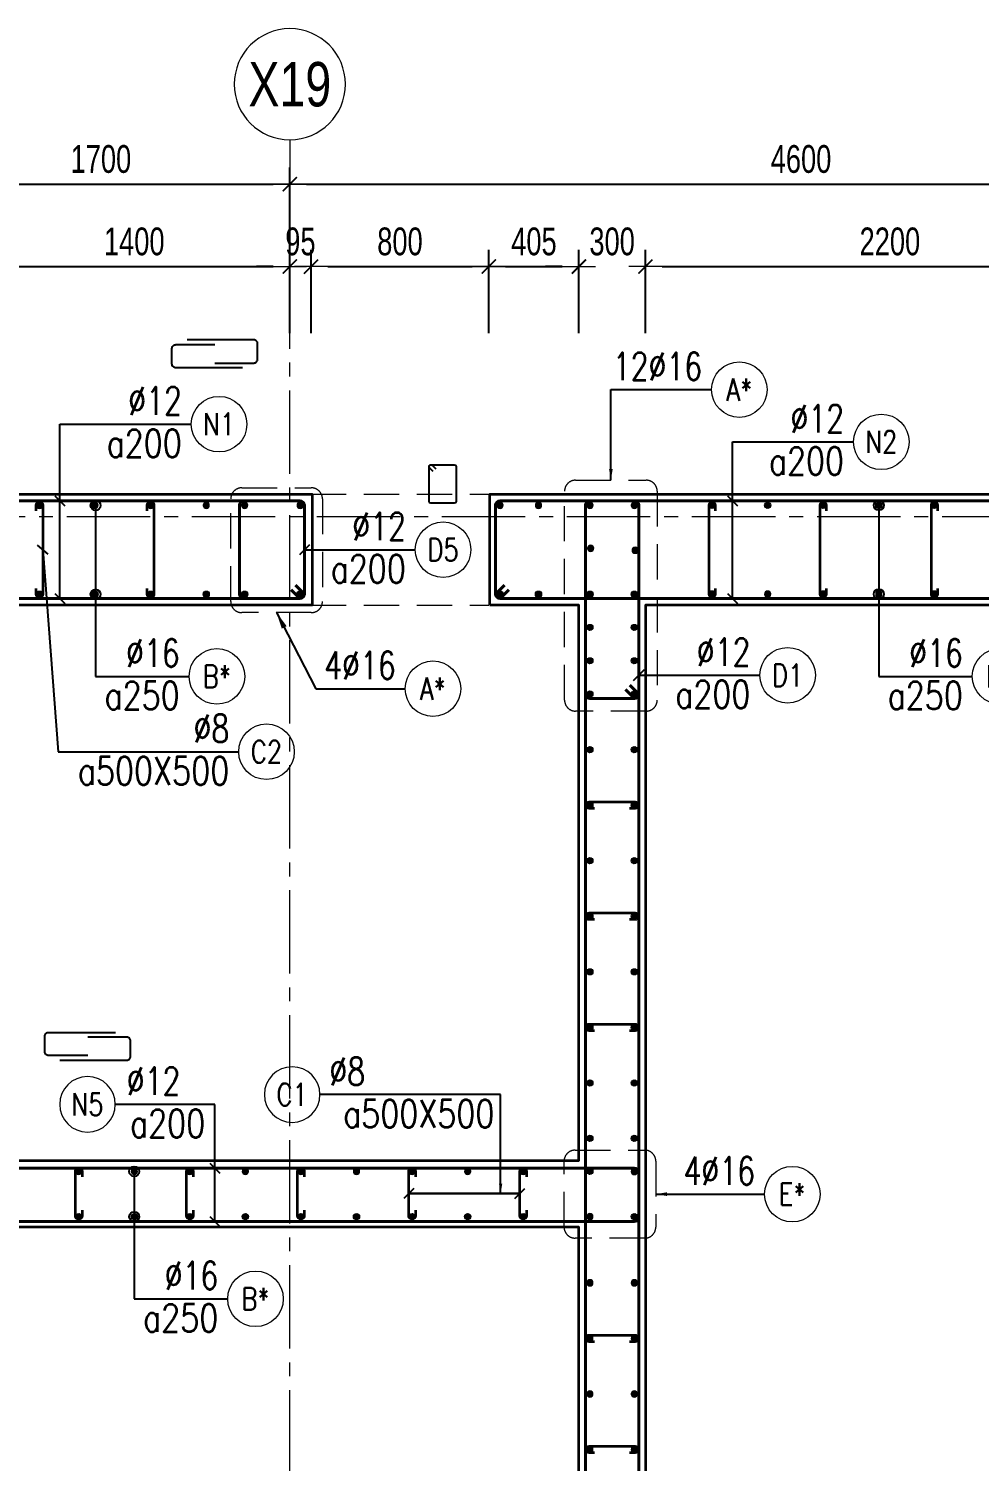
# Model space of a CAD drawing. Header units: millimetres. Extents: x 931337 to 1117500, y 19732 to 157199.
# Drawn here: x 968079 to 972356, y 113196 to 119645 of the extents above; entities that cross this region are included whole.
import ezdxf
from ezdxf.enums import TextEntityAlignment as Align

# ---------------------------------------------------------------- set-up
doc = ezdxf.new("R2010")
doc.units = ezdxf.units.MM
doc.header["$MEASUREMENT"] = 0
for name, pattern in [('HIDDEN2', [4.7625, 3.175, -1.5875]), ('HT_Dim Grid$0$CENTER2', [1.125, 0.75, -0.125, 0.125, -0.125]), ('HT_Grid$0$CENTER2', [1.125, 0.75, -0.125, 0.125, -0.125])]:
    doc.linetypes.add(name, pattern=pattern)
doc.layers.get('0').update_dxf_attribs({"lineweight": 20})
doc.layers.get('Defpoints').update_dxf_attribs({"color": 151, "lineweight": 9})
for name, color, linetype, lineweight in [('HT_Dim Grid$0$NDC_S_AXIS', 5, 'HT_Dim Grid$0$CENTER2', 13), ('HT_Dim Grid$0$NDC_S_SYMBOL', 1, 'Continuous', 15), ('HT_Dim Grid$0$NDC_S_TEXT SYMBOL', 7, 'Continuous', 20), ('HT_Grid$0$NDC_S_AXIS', 5, 'HT_Grid$0$CENTER2', 13), ('KC-LEADER', 153, 'Continuous', 18), ('KC-THEP', 6, 'Continuous', 40), ('NDC_S_BEAM', 3, 'HIDDEN2', 20), ('NDC_S_DIM', 1, 'Continuous', 15), ('NDC_S_HIDDEN', 8, 'HIDDEN2', 13), ('NDC_S_LEADER', 1, 'Continuous', 15), ('NDC_S_REBAR', 4, 'Continuous', 35), ('NDC_S_STIRRUP', 4, 'Continuous', 40), ('NDC_S_VN TEXT', 7, 'Continuous', 20), ('NDC_S_WALL', 6, 'Continuous', 35)]:
    doc.layers.add(name, color=color, linetype=linetype, lineweight=lineweight)
doc.layers.add('Leader', color=6, linetype='Continuous')
doc.layers.add('Ligature', color=1, linetype='Continuous')
doc.styles.add('HT_Dim Grid$0$NDC_ANNO', font='', dxfattribs={"width": 0.8})
doc.styles.add('NDC_ARIAL', font='arial.ttf', dxfattribs={"width": 0.85})
doc.styles.add('NDC_DIM', font='', dxfattribs={"width": 0.75})
doc.styles.add('NDC_EN TXT', font='romans.shx', dxfattribs={"width": 0.8})
doc.styles.get('HT_Dim Grid$0$NDC_ANNO').set_extended_font_data('Dotum')
doc.styles.get('NDC_DIM').set_extended_font_data('Dotum')
doc.dimstyles.new('NDC_1-50', dxfattribs={"dimscale": 50, "dimtxt": 2.5, "dimasz": 1, "dimexe": 1.5, "dimexo": 0, "dimgap": 0.8, "dimtad": 1, "dimdec": 0, "dimdsep": 46, "dimtxsty": 'NDC_ARIAL', "dimblk": 'DIMMARK', "dimcen": 49999.938995, "dimdle": 1.5, "dimclrd": 1, "dimclre": 1, "dimclrt": 3, "dimadec": 0, "dimazin": 0, "dimtfac": 1, "dimtdec": 0, "dimtix": 1, "dimtmove": 2, "dimatfit": 3, "dimfxl": 1, "dimarcsym": 0})
doc.dimstyles.new('NDC_dim_30', dxfattribs={"dimscale": 30, "dimtxt": 2.5, "dimasz": 1.5, "dimexe": 1.5, "dimexo": 2.5, "dimgap": 1, "dimtad": 1, "dimdec": 0, "dimzin": 0, "dimdsep": 46, "dimtxsty": 'NDC_DIM', "dimblk": 'DIMMARK', "dimcen": 0.09, "dimdle": 1.2, "dimclrd": 1, "dimclre": 1, "dimclrt": 3, "dimadec": 0, "dimazin": 0, "dimtfac": 1, "dimtdec": 0, "dimtix": 1, "dimtofl": 0, "dimtmove": 0, "dimatfit": 3, "dimfxl": 6, "dimfxlon": 1, "dimtolj": 1, "dimtzin": 0, "dimarcsym": 0})
doc.dimstyles.new('NDC_dim_50', dxfattribs={"dimscale": 50, "dimtxt": 2.5, "dimasz": 1.5, "dimexe": 1.5, "dimexo": 2.5, "dimgap": 1, "dimtad": 1, "dimdec": 0, "dimzin": 0, "dimdsep": 46, "dimtxsty": 'NDC_DIM', "dimblk": 'DIMMARK', "dimcen": 0.09, "dimdle": 1.2, "dimclrd": 1, "dimclre": 1, "dimclrt": 3, "dimadec": 0, "dimazin": 0, "dimtfac": 1, "dimtdec": 0, "dimtix": 1, "dimtofl": 0, "dimtmove": 0, "dimatfit": 3, "dimfxl": 6, "dimfxlon": 1, "dimtolj": 1, "dimtzin": 0, "dimarcsym": 0})

# ---------------------------------------------------------------- blocks, each defined once
blk = doc.blocks.new('THEP')
at = {"layer": 'KC-LEADER', "color": 6}
blk.add_circle((0, 0), 14, dxfattribs=at)
at = {"layer": 'KC-THEP'}
for p, q in [((-14, 0), (14, 0)), ((9.9, 9.9), (-9.9, -9.9)), ((-9.9, 9.9), (9.9, -9.9)), ((0, 14), (0, -14))]:
    blk.add_line(p, q, dxfattribs=at)
blk = doc.blocks.new('DIMMARK')
at = {"layer": 'NDC_S_DIM', "color": 1}
blk.add_line((-1.5, 0), (1, 0), dxfattribs=at)
at = {"layer": 'NDC_S_DIM', "color": 2, "const_width": 0.1}
blk.add_lwpolyline([(-0.424, -0.424), (0.424, 0.424)], dxfattribs=at)
blk = doc.blocks.new('*U9')
blk.add_circle((2.5, 0), 2.5)
at = {"layer": 'NDC_S_VN TEXT', "color": 3, "style": 'NDC_EN TXT', "width": 0.75}
blk.add_attdef('DK2', text='', height=2.5, dxfattribs=at).set_placement((-0.85, 0.85), align=Align.RIGHT)
at = {"layer": 'NDC_S_VN TEXT', "color": 7, "style": 'NDC_EN TXT', "width": 0.8}
blk.add_attdef('SH3', text='', height=2, dxfattribs=at).set_placement((2.5, 0), align=Align.MIDDLE)
blk = doc.blocks.new('*U10')
blk.add_circle((2.5, 0), 2.5)
at = {"layer": 'NDC_S_VN TEXT', "color": 3, "style": 'NDC_EN TXT'}
for tag, width, p in [('DK2', 0.75, (-0.85, 0.85)), ('KC2', 0.8, (-0.85, -2.97))]:
    blk.add_attdef(tag, text='', height=2.5, dxfattribs=dict(at, width=width)).set_placement(p, align=Align.RIGHT)
at = {"layer": 'NDC_S_VN TEXT', "color": 7, "style": 'NDC_EN TXT', "width": 0.8}
blk.add_attdef('SH3', text='', height=2, dxfattribs=at).set_placement((2.5, 0), align=Align.MIDDLE)
blk = doc.blocks.new('A$C72321851')
at = {"layer": 'Ligature'}
for points in [[(-60.9, -129.3), (-60.9, 170.9, -0.414214), (-43.3, 188.5), (25.8, 188.5, -0.414214), (43.4, 170.9), (43.4, -4.3)], [(-39.7, -4.3), (-39.7, -179.5, 0.414214), (-22.1, -197.1), (47, -197.1, 0.414214), (64.6, -179.5), (64.6, 120.7)]]:
    blk.add_lwpolyline(points, format="xyb", dxfattribs=at)
blk = doc.blocks.new('*D588')
at = {"layer": 'Defpoints', "color": 0, "transparency": 16777216}
for p in [(970853.8, 118573.7), (970553.8, 117049.4), (970853.8, 117049.4)]:
    blk.add_point(p, dxfattribs=at)
at = {"layer": 'NDC_S_DIM', "color": 1, "lineweight": -2, "transparency": 16777216}
for p, q in [((970553.8, 118273.7), (970553.8, 118648.7)), ((970853.8, 118273.7), (970853.8, 118648.7)), ((970478.8, 118573.7), (970403.8, 118573.7)), ((970928.8, 118573.7), (971003.8, 118573.7))]:
    blk.add_line(p, q, dxfattribs=at)
at = {"layer": 'NDC_S_DIM', "color": 1, "lineweight": -2, "transparency": 16777216, "xscale": 75, "yscale": 75, "zscale": 75}
blk.add_blockref('DIMMARK', (970553.8, 118573.7), dxfattribs=at)
at = {"layer": 'NDC_S_DIM', "color": 1, "lineweight": -2, "transparency": 16777216, "xscale": 75, "yscale": 75, "zscale": 75, "rotation": 180}
blk.add_blockref('DIMMARK', (970853.8, 118573.7), dxfattribs=at)
at = {"layer": 'NDC_S_DIM', "color": 3, "transparency": 16777216, "insert": (970703.8, 118686.2), "char_height": 125, "attachment_point": 5, "style": 'NDC_DIM'}
blk.add_mtext('\\A1;300', dxfattribs=at)
blk = doc.blocks.new('*D572')
at = {"layer": 'Defpoints', "color": 0, "transparency": 16777216}
for p in [(973053.3, 118573.7), (973053.3, 117301.7), (970853.8, 117049.4)]:
    blk.add_point(p, dxfattribs=at)
at = {"layer": 'NDC_S_DIM', "color": 1, "lineweight": -2, "transparency": 16777216}
for p, q in [((970853.8, 118273.7), (970853.8, 118648.7)), ((973053.3, 118273.7), (973053.3, 118648.7)), ((970928.8, 118573.7), (972978.3, 118573.7))]:
    blk.add_line(p, q, dxfattribs=at)
at = {"layer": 'NDC_S_DIM', "color": 1, "lineweight": -2, "transparency": 16777216, "xscale": 75, "yscale": 75, "zscale": 75, "rotation": 180}
blk.add_blockref('DIMMARK', (970853.8, 118573.7), dxfattribs=at)
at = {"layer": 'NDC_S_DIM', "color": 1, "lineweight": -2, "transparency": 16777216, "xscale": 75, "yscale": 75, "zscale": 75}
blk.add_blockref('DIMMARK', (973053.3, 118573.7), dxfattribs=at)
at = {"layer": 'NDC_S_DIM', "color": 3, "transparency": 16777216, "insert": (971953.6, 118686.2), "char_height": 125, "attachment_point": 5, "style": 'NDC_DIM'}
blk.add_mtext('\\A1;2200', dxfattribs=at)
blk = doc.blocks.new('*D575')
at = {"layer": 'Defpoints', "color": 0, "transparency": 16777216}
for p in [(969253.8, 118944.7), (969253.8, 117712.8), (967553.8, 117475.6)]:
    blk.add_point(p, dxfattribs=at)
at = {"layer": 'NDC_S_DIM', "color": 1, "lineweight": -2, "transparency": 16777216}
for p, q in [((967553.8, 118644.7), (967553.8, 119019.7)), ((969253.8, 118644.7), (969253.8, 119019.7)), ((967628.8, 118944.7), (969178.8, 118944.7))]:
    blk.add_line(p, q, dxfattribs=at)
at = {"layer": 'NDC_S_DIM', "color": 1, "lineweight": -2, "transparency": 16777216, "xscale": 75, "yscale": 75, "zscale": 75, "rotation": 180}
blk.add_blockref('DIMMARK', (967553.8, 118944.7), dxfattribs=at)
at = {"layer": 'NDC_S_DIM', "color": 1, "lineweight": -2, "transparency": 16777216, "xscale": 75, "yscale": 75, "zscale": 75}
blk.add_blockref('DIMMARK', (969253.8, 118944.7), dxfattribs=at)
at = {"layer": 'NDC_S_DIM', "color": 3, "transparency": 16777216, "insert": (968403.8, 119057.3), "char_height": 125, "attachment_point": 5, "style": 'NDC_DIM'}
blk.add_mtext('\\A1;1700', dxfattribs=at)
blk = doc.blocks.new('*D578')
at = {"layer": 'Defpoints', "color": 0, "transparency": 16777216}
for p in [(970149.4, 118573.7), (969349.1, 117489.3), (970149.4, 117365.6)]:
    blk.add_point(p, dxfattribs=at)
at = {"layer": 'NDC_S_DIM', "color": 1, "lineweight": -2, "transparency": 16777216}
for p, q in [((969349.1, 118273.7), (969349.1, 118648.7)), ((970149.4, 118273.7), (970149.4, 118648.7)), ((969424.1, 118573.7), (970074.4, 118573.7))]:
    blk.add_line(p, q, dxfattribs=at)
at = {"layer": 'NDC_S_DIM', "color": 1, "lineweight": -2, "transparency": 16777216, "xscale": 75, "yscale": 75, "zscale": 75, "rotation": 180}
blk.add_blockref('DIMMARK', (969349.1, 118573.7), dxfattribs=at)
at = {"layer": 'NDC_S_DIM', "color": 1, "lineweight": -2, "transparency": 16777216, "xscale": 75, "yscale": 75, "zscale": 75}
blk.add_blockref('DIMMARK', (970149.4, 118573.7), dxfattribs=at)
at = {"layer": 'NDC_S_DIM', "color": 3, "transparency": 16777216, "insert": (969749.3, 118686.2), "char_height": 125, "attachment_point": 5, "style": 'NDC_DIM'}
blk.add_mtext('\\A1;800', dxfattribs=at)
blk = doc.blocks.new('*D579')
at = {"layer": 'Defpoints', "color": 0, "transparency": 16777216}
for p in [(970554.8, 118573.7), (970149.4, 117365.6), (970554.8, 117049.4)]:
    blk.add_point(p, dxfattribs=at)
at = {"layer": 'NDC_S_DIM', "color": 1, "lineweight": -2, "transparency": 16777216}
for p, q in [((970149.4, 118273.7), (970149.4, 118648.7)), ((970554.8, 118273.7), (970554.8, 118648.7)), ((970224.4, 118573.7), (970479.8, 118573.7))]:
    blk.add_line(p, q, dxfattribs=at)
at = {"layer": 'NDC_S_DIM', "color": 1, "lineweight": -2, "transparency": 16777216, "xscale": 75, "yscale": 75, "zscale": 75, "rotation": 180}
blk.add_blockref('DIMMARK', (970149.4, 118573.7), dxfattribs=at)
at = {"layer": 'NDC_S_DIM', "color": 1, "lineweight": -2, "transparency": 16777216, "xscale": 75, "yscale": 75, "zscale": 75}
blk.add_blockref('DIMMARK', (970554.8, 118573.7), dxfattribs=at)
at = {"layer": 'NDC_S_DIM', "color": 3, "transparency": 16777216, "insert": (970352.1, 118686.2), "char_height": 125, "attachment_point": 5, "style": 'NDC_DIM'}
blk.add_mtext('\\A1;405', dxfattribs=at)
blk = doc.blocks.new('*U92')
at = {"layer": 'HT_Dim Grid$0$NDC_S_SYMBOL'}
blk.add_line((0, 5), (0, 9), dxfattribs=at)
blk.add_circle((0, 0), 5, dxfattribs=at)
at = {"layer": 'HT_Dim Grid$0$NDC_S_TEXT SYMBOL', "color": 7, "style": 'HT_Dim Grid$0$NDC_ANNO', "width": 0.8}
blk.add_attdef('GRID', text='', height=4, dxfattribs=at).set_placement((0, 0), align=Align.MIDDLE)
blk = doc.blocks.new('*D596')
at = {"layer": 'Defpoints', "color": 0, "ltscale": 200, "transparency": 16777216}
for p in [(973853.8, 118944.7), (969253.8, 117712.8), (973853.8, 117549.4)]:
    blk.add_point(p, dxfattribs=at)
at = {"layer": 'NDC_S_DIM', "color": 1, "lineweight": -2, "ltscale": 200, "transparency": 16777216}
for p, q in [((969253.8, 118644.7), (969253.8, 119019.7)), ((973853.8, 118644.7), (973853.8, 119019.7)), ((969328.8, 118944.7), (973778.8, 118944.7))]:
    blk.add_line(p, q, dxfattribs=at)
at = {"layer": 'NDC_S_DIM', "color": 1, "lineweight": -2, "ltscale": 200, "transparency": 16777216, "xscale": 75, "yscale": 75, "zscale": 75, "rotation": 180}
blk.add_blockref('DIMMARK', (969253.8, 118944.7), dxfattribs=at)
at = {"layer": 'NDC_S_DIM', "color": 1, "lineweight": -2, "ltscale": 200, "transparency": 16777216, "xscale": 75, "yscale": 75, "zscale": 75}
blk.add_blockref('DIMMARK', (973853.8, 118944.7), dxfattribs=at)
at = {"layer": 'NDC_S_DIM', "color": 3, "ltscale": 200, "transparency": 16777216, "insert": (971553.8, 119057.3), "char_height": 125, "attachment_point": 5, "style": 'NDC_DIM'}
blk.add_mtext('\\A1;4600', dxfattribs=at)
blk = doc.blocks.new('*D597')
at = {"layer": 'Defpoints', "color": 0, "ltscale": 200, "transparency": 16777216}
for p in [(969253.8, 118573.7), (969253.8, 117712.8), (967853.8, 117049.4)]:
    blk.add_point(p, dxfattribs=at)
at = {"layer": 'NDC_S_DIM', "color": 1, "lineweight": -2, "ltscale": 200, "transparency": 16777216}
for p, q in [((967853.8, 118273.7), (967853.8, 118648.7)), ((969253.8, 118273.7), (969253.8, 118648.7)), ((967928.8, 118573.7), (969178.8, 118573.7))]:
    blk.add_line(p, q, dxfattribs=at)
at = {"layer": 'NDC_S_DIM', "color": 1, "lineweight": -2, "ltscale": 200, "transparency": 16777216, "xscale": 75, "yscale": 75, "zscale": 75, "rotation": 180}
blk.add_blockref('DIMMARK', (967853.8, 118573.7), dxfattribs=at)
at = {"layer": 'NDC_S_DIM', "color": 1, "lineweight": -2, "ltscale": 200, "transparency": 16777216, "xscale": 75, "yscale": 75, "zscale": 75}
blk.add_blockref('DIMMARK', (969253.8, 118573.7), dxfattribs=at)
at = {"layer": 'NDC_S_DIM', "color": 3, "ltscale": 200, "transparency": 16777216, "insert": (968553.8, 118686.2), "char_height": 125, "attachment_point": 5, "style": 'NDC_DIM'}
blk.add_mtext('\\A1;1400', dxfattribs=at)
blk = doc.blocks.new('*D598')
at = {"layer": 'Defpoints', "color": 0, "ltscale": 200, "transparency": 16777216}
for p in [(969349.1, 118573.7), (969253.8, 117712.8), (969349.1, 117549.4)]:
    blk.add_point(p, dxfattribs=at)
at = {"layer": 'NDC_S_DIM', "color": 1, "lineweight": -2, "ltscale": 200, "transparency": 16777216}
for p, q in [((969253.8, 118273.7), (969253.8, 118648.7)), ((969349.1, 118273.7), (969349.1, 118648.7)), ((969178.8, 118573.7), (969103.8, 118573.7)), ((969424.1, 118573.7), (969499.1, 118573.7))]:
    blk.add_line(p, q, dxfattribs=at)
at = {"layer": 'NDC_S_DIM', "color": 1, "lineweight": -2, "ltscale": 200, "transparency": 16777216, "xscale": 75, "yscale": 75, "zscale": 75}
blk.add_blockref('DIMMARK', (969253.8, 118573.7), dxfattribs=at)
at = {"layer": 'NDC_S_DIM', "color": 1, "lineweight": -2, "ltscale": 200, "transparency": 16777216, "xscale": 75, "yscale": 75, "zscale": 75, "rotation": 180}
blk.add_blockref('DIMMARK', (969349.1, 118573.7), dxfattribs=at)
at = {"layer": 'NDC_S_DIM', "color": 3, "ltscale": 200, "transparency": 16777216, "insert": (969301.4, 118686.2), "char_height": 125, "attachment_point": 5, "style": 'NDC_DIM'}
blk.add_mtext('\\A1;95', dxfattribs=at)

msp = doc.modelspace()

# ---------------------------------------------------------------- linework, layer by layer
at = {"layer": 'HT_Grid$0$NDC_S_AXIS', "ltscale": 500}
for p, q in [((969253.776, 106954.088), (969253.776, 118944.687)), ((965438.232, 117449.387), (975619.731, 117449.387))]:
    msp.add_line(p, q, dxfattribs=at)
at = {"layer": 'Ligature'}
msp.add_lwpolyline([(969898.899, 117652.073), (969882.933, 117668.039, -0.66817864), (969888.706, 117681.977), (969993.335, 117681.977, -0.41421356), (970001.5, 117673.812), (970001.5, 117516.704, -0.41421356), (969993.335, 117508.54), (969888.706, 117508.54, -0.41421356), (969880.541, 117516.704), (969880.541, 117673.812, -0.66817864), (969894.48, 117679.585), (969910.445, 117663.62)], format="xyb", dxfattribs=at)
at = {"layer": 'NDC_S_BEAM', "ltscale": 50}
for p, q in [((969349.096, 117549.387), (970149.436, 117549.387)), ((969349.096, 117049.387), (970149.436, 117049.387))]:
    msp.add_line(p, q, dxfattribs=at)
at = {"layer": 'NDC_S_HIDDEN', "ltscale": 50}
for points in [[(969037.836, 117577.954), (969350.526, 117577.954, -0.41421356), (969400.526, 117527.954), (969400.526, 117066.213, -0.41421356), (969350.526, 117016.213), (969037.836, 117016.213, -0.41421356), (968987.836, 117066.213), (968987.836, 117527.954, -0.41421356)], [(970539.692, 117612.169), (970856.844, 117612.169, -0.41421356), (970906.844, 117562.169), (970906.844, 116622.838, -0.41421356), (970856.844, 116572.838), (970539.692, 116572.838, -0.41421356), (970489.692, 116622.838), (970489.692, 117562.169, -0.41421356)], [(970537.462, 114596.61), (970850.508, 114596.61, -0.41421356), (970900.508, 114546.61), (970900.508, 114250.725, -0.41421356), (970850.508, 114200.725), (970537.462, 114200.725, -0.41421356), (970487.462, 114250.725), (970487.462, 114546.61, -0.41421356)]]:
    msp.add_lwpolyline(points, format="xyb", close=True, dxfattribs=at)
at = {"layer": 'NDC_S_REBAR'}
for points in [[(968112.608, 117474.387), (968112.608, 117499.387, -1), (968142.608, 117499.387), (968142.608, 117099.387, -1), (968112.608, 117099.387), (968112.608, 117124.387)], [(968612.608, 117474.387), (968612.608, 117499.387, -1), (968642.608, 117499.387), (968642.608, 117099.387, -1), (968612.608, 117099.387), (968612.608, 117124.387)], [(971168.776, 117474.387), (971168.776, 117499.387, 1), (971138.776, 117499.387), (971138.776, 117099.387, 1), (971168.776, 117099.387), (971168.776, 117124.387)], [(971668.776, 117474.387), (971668.776, 117499.387, 1), (971638.776, 117499.387), (971638.776, 117099.387, 1), (971668.776, 117099.387), (971668.776, 117124.387)], [(972168.776, 117474.387), (972168.776, 117499.387, 1), (972138.776, 117499.387), (972138.776, 117099.387, 1), (972168.776, 117099.387), (972168.776, 117124.387)], [(970625.314, 116134.387), (970600.314, 116134.387, -1), (970600.314, 116164.387), (970807.338, 116164.387, -1), (970807.338, 116134.387), (970782.338, 116134.387)], [(970625.314, 115634.387), (970600.314, 115634.387, -1), (970600.314, 115664.387), (970807.338, 115664.387, -1), (970807.338, 115634.387), (970782.338, 115634.387)], [(970625.314, 115134.387), (970600.314, 115134.387, -1), (970600.314, 115164.387), (970807.338, 115164.387, -1), (970807.338, 115134.387), (970782.338, 115134.387)], [(968318.776, 114325.934), (968318.776, 114300.934, -1), (968288.776, 114300.934), (968288.776, 114500.934, -1), (968318.776, 114500.934), (968318.776, 114475.934)], [(968818.776, 114325.934), (968818.776, 114300.934, -1), (968788.776, 114300.934), (968788.776, 114500.934, -1), (968818.776, 114500.934), (968818.776, 114475.934)], [(969318.776, 114325.934), (969318.776, 114300.934, -1), (969288.776, 114300.934), (969288.776, 114500.934, -1), (969318.776, 114500.934), (969318.776, 114475.934)], [(969818.776, 114325.934), (969818.776, 114300.934, -1), (969788.776, 114300.934), (969788.776, 114500.934, -1), (969818.776, 114500.934), (969818.776, 114475.934)], [(970318.776, 114325.934), (970318.776, 114300.934, -1), (970288.776, 114300.934), (970288.776, 114500.934, -1), (970318.776, 114500.934), (970318.776, 114475.934)], [(970625.314, 113734.387), (970600.314, 113734.387, -1), (970600.314, 113764.387), (970807.338, 113764.387, -1), (970807.338, 113734.387), (970782.338, 113734.387)], [(970625.314, 113234.387), (970600.314, 113234.387, -1), (970600.314, 113264.387), (970807.338, 113264.387, -1), (970807.338, 113234.387), (970782.338, 113234.387)]]:
    msp.add_lwpolyline(points, format="xyb", dxfattribs=at)
at = {"layer": 'NDC_S_STIRRUP'}
for points in [[(967643.776, 117479.387), (967603.776, 117519.387, 0.41421356), (967583.776, 117499.387), (967583.776, 117099.387, 0.41421356), (967603.776, 117079.387), (969299.096, 117079.387, 0.41421356), (969319.096, 117099.387), (969319.096, 117499.387, 0.41421356), (969299.096, 117519.387), (967603.776, 117519.387, 0.41421356), (967583.776, 117499.387), (967623.776, 117459.387)], [(969259.096, 117119.387), (969299.096, 117079.387, 0.41421356), (969319.096, 117099.387), (969319.096, 117499.387, 0.41421356), (969299.096, 117519.387), (969047.572, 117519.387, 0.41421356), (969027.572, 117499.387), (969027.572, 117099.387, 0.41421356), (969047.572, 117079.387), (969299.096, 117079.387, 0.41421356), (969319.096, 117099.387), (969279.096, 117139.387)], [(970239.436, 117119.387), (970199.436, 117079.387, -0.41421356), (970179.436, 117099.387), (970179.436, 117499.387, -0.41421356), (970199.436, 117519.387), (973803.789, 117519.385, -0.41421356), (973823.789, 117499.385), (973823.789, 117099.385, -0.41421356), (973803.789, 117079.385), (970199.436, 117079.387, -0.41421356), (970179.436, 117099.387), (970219.436, 117139.387)], [(970783.776, 108439.387), (970823.776, 108399.387, -0.41421356), (970803.776, 108379.387), (970603.776, 108379.387, -0.41421356), (970583.776, 108399.387), (970583.776, 117499.387, -0.41421356), (970603.776, 117519.387), (970803.776, 117519.387, -0.41421356), (970823.776, 117499.387), (970823.776, 108399.387, -0.41421356), (970803.776, 108379.387), (970763.776, 108419.387)], [(970783.887, 116689.387), (970823.887, 116649.387, -0.41421356), (970803.887, 116629.387), (970603.887, 116629.387, -0.41421356), (970583.887, 116649.387), (970583.776, 117499.387, -0.41421356), (970603.776, 117519.387), (970803.776, 117519.387, -0.41421356), (970823.776, 117499.387), (970823.887, 116649.387, -0.41421356), (970803.887, 116629.387), (970763.887, 116669.387)], [(967643.776, 114315.95), (967603.776, 114275.95, -0.41421356), (967583.776, 114295.95), (967583.776, 114495.95, -0.41421356), (967603.776, 114515.95), (970803.776, 114515.95, -0.41421356), (970823.776, 114495.95), (970823.776, 114295.95, -0.41435759), (970803.776, 114275.95), (967603.776, 114275.95, -0.41421356), (967583.776, 114295.95), (967623.776, 114335.95)]]:
    msp.add_lwpolyline(points, format="xyb", dxfattribs=at)
at = {"layer": 'NDC_S_WALL'}
msp.add_lwpolyline([(970153.776, 117049.387), (970153.776, 117549.387), (973853.776, 117549.387), (973853.776, 116399.387), (973553.776, 116399.387), (973553.776, 117049.387), (970853.776, 117049.387), (970853.776, 108849.387), (973553.776, 108849.387), (973553.776, 109499.387), (973853.776, 109499.387), (973853.776, 108349.387), (967553.776, 108349.387), (967553.776, 117549.387), (969353.776, 117549.387), (969353.776, 117049.387), (967853.776, 117049.387), (967853.776, 114549.387), (970553.776, 114549.387), (970553.776, 117049.387), (970153.776, 117049.387)], dxfattribs=at)
msp.add_lwpolyline([(967853.776, 108849.387), (970553.776, 108849.387), (970553.776, 114249.387), (967853.776, 114249.387)], close=True, dxfattribs=at)

# ---------------------------------------------------------------- block references
at = {"layer": 'HT_Dim Grid$0$NDC_S_AXIS'}
ref = msp.add_blockref('*U92', (969253.776, 119394.687), dxfattribs=dict(at, xscale=-50, yscale=50, zscale=50, rotation=180))
ref.add_attrib('GRID', 'X19', dxfattribs={"layer": 'HT_Dim Grid$0$NDC_S_TEXT SYMBOL', "color": 7, "height": 200, "style": 'HT_Dim Grid$0$NDC_ANNO', "width": 0.8}).set_placement((969253.776, 119394.687), align=Align.MIDDLE)
at = {"layer": 'KC-THEP', "xscale": -1}
for p, rotation in [((968127.608, 117499.387), 170.331435563619), ((968377.608, 117499.387), 170.331435563619), ((968627.608, 117499.387), 170.331435563619), ((968877.608, 117499.387), 170.331435563619), ((969050.316, 117499.387), 170.331435563619), ((969300.316, 117499.387), 170.331435563619), ((970199.436, 117499.387), 170.331435563619), ((970372.515, 117499.387), 170.331435563619), ((970603.887, 117499.387), 350.3314355636191), ((970803.887, 117499.387), 350.3314355636191), ((970607.399, 117305.568), 350.3314355636191), ((970807.399, 117297.044), 350.3314355636191), ((971153.776, 117099.387), 170.331435563619), ((971403.776, 117099.387), 170.331435563619), ((971653.776, 117099.387), 170.331435563619), ((971903.776, 117099.387), 170.331435563619), ((972153.776, 117099.387), 170.331435563619), ((968303.776, 114500.934), 350.3314355636191), ((968553.776, 114500.934), 350.3314355636191), ((968803.776, 114500.934), 350.3314355636191), ((969053.776, 114500.934), 350.3314355636191), ((969303.776, 114500.934), 350.3314355636191), ((969553.776, 114500.934), 350.3314355636191), ((969803.776, 114500.934), 350.3314355636191), ((970053.776, 114500.934), 350.3314355636191), ((970303.776, 114500.934), 350.3314355636191), ((970803.748, 114500.633), 170.331435563619), ((970603.776, 114297.841), 170.331435563619), ((970603.776, 113999.387), 350.3314355636191), ((970803.776, 113999.387), 350.3314355636191), ((970603.776, 113749.387), 350.3314355636191), ((970803.776, 113749.387), 350.3314355636191), ((970603.776, 113499.387), 350.3314355636191), ((970803.776, 113499.387), 350.3314355636191), ((970603.776, 113249.387), 350.3314355636191), ((970803.776, 113249.387), 350.3314355636191)]:
    msp.add_blockref('THEP', p, dxfattribs=dict(at, rotation=rotation))
at = {"layer": 'KC-THEP'}
for p, rotation in [((971153.776, 117499.387), 9.668564436380946), ((971403.776, 117499.387), 9.668564436380946), ((971653.776, 117499.387), 9.668564436380946), ((971903.776, 117499.387), 9.668564436380946), ((972153.776, 117499.387), 9.668564436380946), ((968127.608, 117099.387), 9.668564436380946), ((968377.608, 117099.387), 9.668564436380946), ((968627.608, 117099.387), 9.668564436380946), ((968877.608, 117099.387), 9.668564436380946), ((969050.316, 117099.387), 9.668564436380946), ((969300.316, 117099.387), 9.668564436380946), ((970199.436, 117099.387), 9.668564436380946), ((970372.515, 117099.387), 9.668564436380946), ((970603.887, 117099.387), 189.6685644363809), ((970803.887, 117099.387), 189.6685644363809), ((970603.776, 116949.387), 189.6685644363809), ((970803.776, 116949.387), 189.6685644363809), ((970603.776, 116799.387), 189.6685644363809), ((970803.776, 116799.387), 189.6685644363809), ((970603.776, 116649.387), 189.6685644363807), ((970803.776, 116649.387), 189.6685644363807), ((970603.776, 116399.387), 189.6685644363807), ((970803.776, 116399.387), 189.6685644363807), ((970603.776, 116149.387), 189.6685644363807), ((970803.776, 116149.387), 189.6685644363807), ((970603.776, 115899.387), 189.6685644363807), ((970803.776, 115899.387), 189.6685644363807), ((970603.776, 115649.387), 189.6685644363807), ((970803.776, 115649.387), 189.6685644363807), ((970603.776, 115399.387), 189.6685644363807), ((970803.776, 115399.387), 189.6685644363807), ((970603.776, 115149.387), 189.6685644363807), ((970803.776, 115149.387), 189.6685644363807), ((970603.776, 114899.387), 189.6685644363807), ((970803.776, 114899.387), 189.6685644363807), ((970603.776, 114649.387), 189.6685644363807), ((970803.776, 114649.387), 189.6685644363807), ((970603.776, 114500.934), 9.668564436380898), ((968303.776, 114297.841), 189.6685644363809), ((968553.776, 114297.841), 189.6685644363809), ((968803.776, 114297.841), 189.6685644363809), ((969053.776, 114297.841), 189.6685644363809), ((969303.776, 114297.841), 189.6685644363809), ((969553.776, 114297.841), 189.6685644363809), ((969803.776, 114297.841), 189.6685644363809), ((970053.776, 114297.841), 189.6685644363809), ((970303.776, 114297.841), 189.6685644363809), ((970803.748, 114297.54), 9.66856443638095)]:
    msp.add_blockref('THEP', p, dxfattribs=dict(at, rotation=rotation))
at = {"layer": 'Leader', "rotation": 89.99999999999997}
msp.add_blockref('A$C72321851', (968911.942, 118179.123), dxfattribs=at)
at = {"layer": 'Leader', "xscale": -1, "rotation": 270.0000000000001}
msp.add_blockref('A$C72321851', (968348.62, 115062.389), dxfattribs=at)
at = {"layer": 'NDC_S_VN TEXT', "xscale": 50, "yscale": 50, "zscale": 50}
for name, p, values in [('*U9', (971151.211, 118019.868), {'SH3': 'A*', 'DK2': '12%%C16'}), ('*U10', (968810.521, 117864.297), {'SH3': 'N1', 'DK2': '%%C12', 'KC2': 'a200'}), ('*U10', (971789.959, 117784.665), {'SH3': 'N2', 'DK2': '%%C12', 'KC2': 'a200'}), ('*U10', (969818.43, 117299.387), {'SH3': 'D5', 'DK2': '%%C12', 'KC2': 'a200'}), ('*U10', (968800.749, 116729.012), {'SH3': 'B*', 'DK2': '%%C16', 'KC2': 'a250'}), ('*U10', (971368.477, 116734.327), {'SH3': 'D1', 'DK2': '%%C12', 'KC2': 'a200'}), ('*U10', (972324.388, 116729.406), {'SH3': 'B*', 'DK2': '%%C16', 'KC2': 'a250'}), ('*U9', (969772.673, 116673.745), {'SH3': 'A*', 'DK2': '4%%C16'}), ('*U10', (969023.726, 116389.949), {'SH3': 'C2', 'DK2': '%%c8', 'KC2': 'a500X500'}), ('*U9', (971389.38, 114398.667), {'SH3': 'E*', 'DK2': '4%%C16'}), ('*U10', (968974.388, 113927.466), {'SH3': 'B*', 'DK2': '%%C16', 'KC2': 'a250'})]:
    msp.add_blockref(name, p, dxfattribs=at).add_auto_attribs(values)
at = {"layer": 'NDC_S_VN TEXT'}
ref = msp.add_blockref('*U10', (969389.314, 114846.884), dxfattribs=dict(at, xscale=-50, yscale=50, zscale=50))
ref.add_attrib('SH3', 'C1', dxfattribs={"color": 7, "height": 100, "style": 'NDC_EN TXT', "width": 0.8}).set_placement((969264.314, 114846.884), align=Align.MIDDLE)
ref.add_attrib('DK2', '%%c8', dxfattribs={"color": 3, "height": 125, "style": 'NDC_EN TXT', "width": 0.75}).set_placement((969592.529, 114889.159), align=Align.RIGHT)
ref.add_attrib('KC2', 'a500X500', dxfattribs={"color": 3, "height": 125, "style": 'NDC_EN TXT', "width": 0.8}).set_placement((970174.671, 114698.257), align=Align.RIGHT)
ref = msp.add_blockref('*U10', (968468.631, 114802.797), dxfattribs=dict(at, xscale=-50, yscale=50, zscale=50))
ref.add_attrib('SH3', 'N5', dxfattribs={"color": 7, "height": 100, "style": 'NDC_EN TXT', "width": 0.8}).set_placement((968343.631, 114802.797), align=Align.MIDDLE)
ref.add_attrib('DK2', '%%C12', dxfattribs={"color": 3, "height": 125, "style": 'NDC_EN TXT', "width": 0.75}).set_placement((968761.131, 114845.073), align=Align.RIGHT)
ref.add_attrib('KC2', 'a200', dxfattribs={"color": 3, "height": 125, "style": 'NDC_EN TXT', "width": 0.8}).set_placement((968873.036, 114654.17), align=Align.RIGHT)

# ---------------------------------------------------------------- dimensions: what is measured, and where the dimension line sits
at = {"layer": 'NDC_S_DIM'}
dim = msp.add_linear_dim(base=(969253.776, 118944.687), p1=(967553.776, 117475.641), p2=(969253.776, 117712.779), dimstyle='NDC_dim_50', dxfattribs=at)
dim.commit()
dim.dimension.update_dxf_attribs({"geometry": '*D575', "text_midpoint": (968403.776, 119057.272)})
at = {"layer": 'NDC_S_DIM', "ltscale": 200}
for base, p1, p2, picture, middle in [((973853.776, 118944.687), (969253.776, 117712.779), (973853.776, 117549.387), '*D596', (971553.776, 119057.272)), ((969253.776, 118573.661), (967853.776, 117049.387), (969253.776, 117712.779), '*D597', (968553.776, 118686.245)), ((969349.096, 118573.661), (969253.776, 117712.779), (969349.096, 117549.387), '*D598', (969301.436, 118686.245))]:
    dim = msp.add_linear_dim(base=base, p1=p1, p2=p2, dimstyle='NDC_dim_50', override={"dimtmove": 1}, dxfattribs=at)
    dim.commit()
    dim.dimension.update_dxf_attribs({"geometry": picture, "text_midpoint": middle})
at = {"layer": 'NDC_S_DIM'}
for base, p1, p2, picture, middle in [((970149.436, 118573.661), (969349.096, 117489.327), (970149.436, 117365.61), '*D578', (969749.266, 118686.245)), ((970554.776, 118573.661), (970149.436, 117365.61), (970554.776, 117049.387), '*D579', (970352.106, 118686.245)), ((970853.776, 118573.661), (970553.776, 117049.387), (970853.776, 117049.387), '*D588', (970703.776, 118686.245)), ((973053.337, 118573.661), (970853.776, 117049.387), (973053.337, 117301.726), '*D572', (971953.556, 118686.245))]:
    dim = msp.add_linear_dim(base=base, p1=p1, p2=p2, dimstyle='NDC_dim_50', override={"dimtmove": 1}, dxfattribs=at)
    dim.commit()
    dim.dimension.update_dxf_attribs({"geometry": picture, "text_midpoint": middle})

# ---------------------------------------------------------------- leaders
at = {"layer": 'NDC_S_LEADER'}
for points, dimstyle, override in [([(970698.268, 117612.169), (970698.268, 118019.868), (971151.211, 118019.868)], 'NDC_1-50', {"dimgap": 0.8, "dimtad": 0}), ([(968218.774, 117079.387), (968218.774, 117864.116), (968810.521, 117864.116)], 'NDC_dim_30', {"dimtad": 0, "dimldrblk": 'Oblique'}), ([(968218.774, 117519.387), (968218.774, 117864.116), (968810.521, 117864.116)], 'NDC_dim_30', {"dimtad": 0, "dimldrblk": 'Oblique'}), ([(971245.22, 117079.387), (971245.22, 117784.484), (971789.958, 117784.484)], 'NDC_dim_30', {"dimtad": 0, "dimldrblk": 'Oblique'}), ([(971245.22, 117519.387), (971245.22, 117784.484), (971789.958, 117784.484)], 'NDC_dim_30', {"dimtad": 0, "dimldrblk": 'Oblique'}), ([(968380.138, 117498.725), (968380.138, 116728.831), (968800.749, 116728.831)], 'NDC_dim_30', {"dimgap": 1, "dimtad": 0, "dimldrblk": 'Origin'}), ([(971903.776, 117499.118), (971903.776, 116729.224), (972324.388, 116729.224)], 'NDC_dim_30', {"dimgap": 1, "dimtad": 0, "dimldrblk": 'Origin'}), ([(968142.608, 117299.387), (968210.829, 116389.948), (969023.726, 116389.948)], 'NDC_dim_30', {"dimtad": 0, "dimldrblk": 'Oblique'}), ([(969319.096, 117299.387), (969818.43, 117299.387)], 'NDC_dim_30', {"dimtad": 0, "dimldrblk": 'Oblique'}), ([(968380.138, 117098.725), (968380.138, 116728.831), (968800.749, 116728.831)], 'NDC_dim_30', {"dimgap": 1, "dimtad": 0, "dimldrblk": 'Origin'}), ([(971903.776, 117099.118), (971903.776, 116729.224), (972324.388, 116729.224)], 'NDC_dim_30', {"dimgap": 1, "dimtad": 0, "dimldrblk": 'Origin'}), ([(969194.181, 117016.213), (969370.902, 116673.564), (969772.673, 116673.564)], 'NDC_dim_50', {"dimgap": 1, "dimtad": 0}), ([(970823.776, 116734.327), (971368.477, 116734.327)], 'NDC_1-50', {"dimgap": 0.8, "dimtad": 0, "dimldrblk": 'Oblique'}), ([(968916.066, 114275.95), (968916.066, 114802.616), (968468.631, 114802.616)], 'NDC_dim_30', {"dimgap": 1, "dimtad": 0, "dimldrblk": 'Oblique'}), ([(968916.066, 114515.95), (968916.066, 114802.616), (968468.631, 114802.616)], 'NDC_dim_30', {"dimtad": 0, "dimldrblk": 'Oblique'}), ([(970202.211, 114400.934), (970202.211, 114846.883), (969389.314, 114846.883)], 'NDC_dim_30', {"dimgap": 1, "dimtad": 0}), ([(968553.834, 114501.018), (968553.776, 113927.285), (968974.388, 113927.285)], 'NDC_dim_30', {"dimgap": 1, "dimtad": 0, "dimldrblk": 'Origin'}), ([(969788.776, 114400.934), (970288.776, 114400.934)], 'NDC_dim_30', {"dimtad": 0, "dimldrblk": 'Oblique'}), ([(970288.776, 114400.934), (969788.776, 114400.934)], 'NDC_dim_30', {"dimtad": 0, "dimldrblk": 'Oblique'}), ([(970900.508, 114398.667), (971389.38, 114398.667)], 'NDC_1-50', {"dimgap": 0.8, "dimtad": 0}), ([(968553.776, 114297.178), (968553.776, 113927.285), (968974.388, 113927.285)], 'NDC_dim_30', {"dimgap": 1, "dimtad": 0, "dimldrblk": 'Origin'})]:
    msp.add_leader(points, dimstyle=dimstyle, override=override, dxfattribs=at)

doc.saveas('drawing.dxf')
